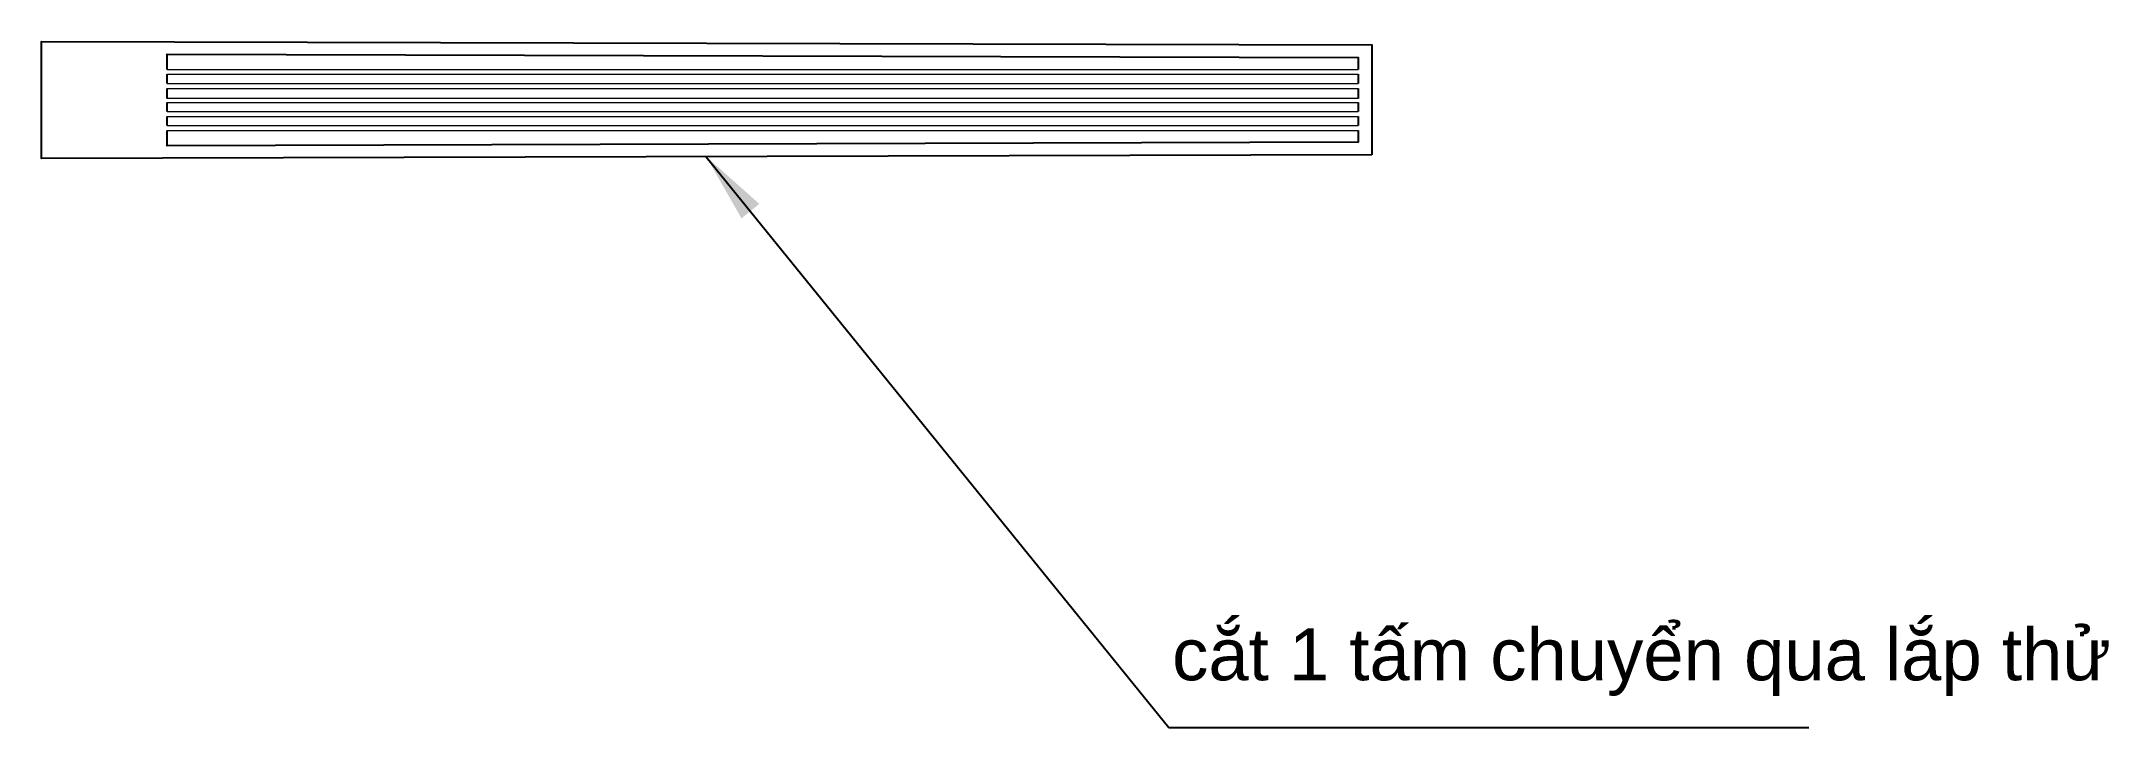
# Model space of a CAD drawing. Header units: millimetres. Extents: x 755 to 3707, y 608 to 1587.
import ezdxf

# ---------------------------------------------------------------- set-up
doc = ezdxf.new("R2010")
doc.units = ezdxf.units.MM
doc.layers.add('AA DIM', color=9, linetype='Continuous', lineweight=13)
doc.layers.add('EWO_Metal', color=30, linetype='Continuous')
doc.styles.add('ArialR', font='arial.ttf')
doc.dimstyles.new('1.100AA', dxfattribs={"dimscale": 100, "dimtxt": 2, "dimasz": 1, "dimexe": 1, "dimexo": 1, "dimgap": 0.5, "dimtad": 1, "dimtoh": 1, "dimdec": 0, "dimtxsty": 'ArialR', "dimblk": 'ARCHTICK', "dimcen": 0.8, "dimdle": 1, "dimclrd": 256, "dimclre": 256, "dimclrt": 7, "dimadec": 0, "dimazin": 0, "dimtfac": 1, "dimtdec": 0, "dimtix": 1, "dimtmove": 1, "dimatfit": 3, "dimfxl": 1, "dimarcsym": 0})

# ---------------------------------------------------------------- blocks, each defined once
blk = doc.blocks.new('_ArchTick')
at = {"color": 0, "linetype": 'ByBlock', "lineweight": 0, "const_width": 0.15}
blk.add_lwpolyline([(-0.5, -0.5), (0.5, 0.5)], dxfattribs=at)

msp = doc.modelspace()

# ---------------------------------------------------------------- linework, layer by layer
at = {"layer": 'AA DIM', "color": 1}
for p, q in [((934.5, 1547.3), (2635.5, 1547.3)), ((934.5, 1540.3), (2635.5, 1540.3)), ((934.5, 1527.3), (2635.5, 1527.3)), ((934.5, 1520.3), (2635.5, 1520.3)), ((2635.5, 1505.8), (934.5, 1505.8)), ((934.5, 1500.3), (2635.5, 1500.3)), ((934.5, 1487.3), (2635.5, 1487.3)), ((934.5, 1480.3), (2635.5, 1480.3)), ((934.5, 1467.3), (2635.5, 1467.3)), ((934.5, 1460.3), (2635.5, 1460.3))]:
    msp.add_line(p, q, dxfattribs=at)
at = {"layer": 'EWO_Metal'}
msp.add_lwpolyline([(2655, 1425.3), (755, 1420.3), (755, 1587.3), (2655, 1582.3)], close=True, dxfattribs=at)
for points in [[(934.5, 1547.3), (934.5, 1569.3)], [(934.5, 1557.3), (934.5, 1569.3), (2635.5, 1564.4), (2635.5, 1547.3)], [(934.5, 1527.3), (934.5, 1540.3)], [(2635.5, 1540.3), (2635.5, 1527.3)], [(934.5, 1505.8), (934.5, 1520.3)], [(2635.5, 1520.3), (2635.5, 1505.8)], [(934.5, 1487.3), (934.5, 1500.3)], [(934.5, 1467.3), (934.5, 1480.3)], [(2635.5, 1500.3), (2635.5, 1487.3)], [(2635.5, 1480.3), (2635.5, 1467.3)], [(2635.5, 1450.3), (2635.5, 1443.3), (934.5, 1438.4), (934.5, 1460.3)], [(2635.5, 1460.3), (2635.5, 1443.3)]]:
    msp.add_lwpolyline(points, dxfattribs=at)

# ---------------------------------------------------------------- texts
at = {"layer": 'AA DIM', "color": 1, "style": 'ArialR'}
msp.add_text('cắt 1 tấm chuyển qua lắp thử', height=74.075, dxfattribs=at).set_placement((2369.7, 675.6))

# ---------------------------------------------------------------- leaders
at = {"layer": 'AA DIM', "color": 1}
msp.add_leader([(1704.5, 1422.8), (2364.9, 608.1), (3278.7, 608.1)], dimstyle='1.100AA', override={"dimgap": 0.5, "dimtad": 0}, dxfattribs=at)

doc.saveas('drawing.dxf')
